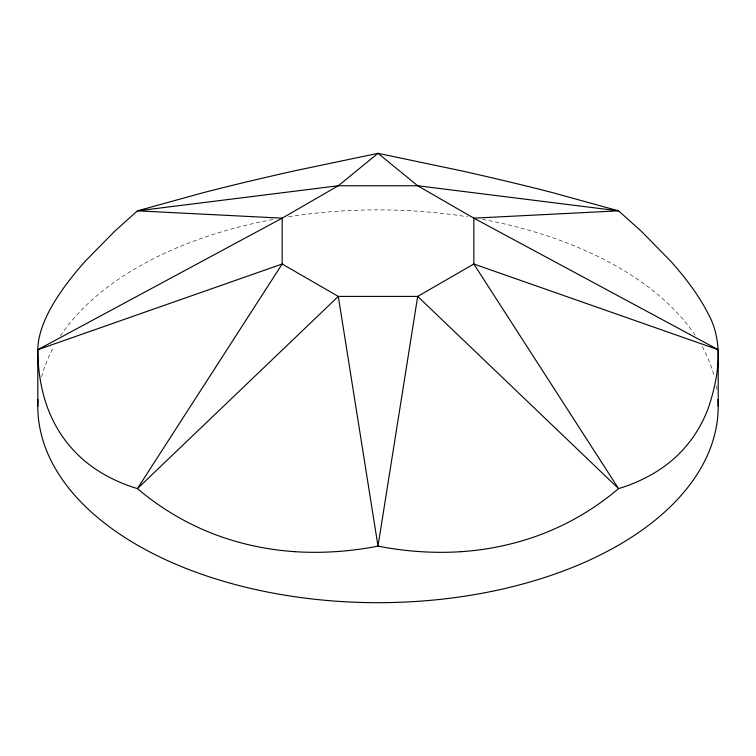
<?xml version="1.0" encoding="UTF-8"?>
<svg xmlns="http://www.w3.org/2000/svg" width="756" height="756" viewBox="0 0 756 756"><rect width="100%" height="100%" fill="white"/><g stroke="black" fill="none" stroke-linecap="round" stroke-linejoin="round"><path stroke-width="0.57" stroke-dasharray="3.78 2.83" d="M41.58 377.074A340.2 196.409 0 0 1 53.827 346.692M60.357 335.938A340.2 196.409 0 0 1 273.644 219.325M288.546 216.774A340.2 196.409 0 0 1 467.454 216.774M482.356 219.325A340.2 196.409 0 0 1 695.633 335.938M702.173 346.692A340.2 196.409 0 0 1 714.42 377.074M716.376 385.985A340.2 196.409 0 0 1 717.246 391.608"/><path stroke-width="1.13" d="M37.8 406.274L37.8 349.726C37.98 336.94 42.468 324.683 48.063 313.334A288.546 92.667 -31.4 0 1 86.061 260.366L114.846 231.1L137.441 210.848L203.336 192.657A288.546 24.561 -11.8 0 1 295.076 170.724L378 153.317L460.924 170.724A288.546 24.561 11.8 0 1 552.664 192.657L618.559 210.848L641.154 231.1L669.939 260.366A288.546 92.667 31.4 0 1 707.947 313.334C724.522 342.808 718.361 378.661 707.937 409.09A288.546 188.991 40.8 0 1 669.939 462.058C654.828 474.295 637.119 482.999 618.559 488.612C598.752 505.462 576.488 519.344 552.664 529.758A288.546 257.106 26.8 0 1 460.924 551.7M295.076 551.7A288.546 257.106 -26.8 0 1 203.326 529.767C179.512 519.344 157.248 505.462 137.441 488.612C118.881 482.999 101.162 474.295 86.061 462.058A288.546 188.991 -40.8 0 1 48.053 409.09C40.909 390.162 37.876 369.901 37.8 349.726L282.168 218.163L338.301 185.759L378 153.317L417.69 185.759L473.832 218.163L718.2 349.726L718.2 406.274M37.8 349.726L282.168 264.005L338.301 296.409L417.69 296.409L473.832 264.005L718.2 349.726M460.924 551.7C433.188 553.477 405.273 551.436 378 546.144C350.727 551.436 322.812 553.477 295.076 551.7M717.992 399.499A340.2 196.409 0 0 1 378 602.683A340.2 196.409 0 0 1 37.998 399.499M417.69 296.409L378 546.144L338.301 296.409L137.441 488.612L282.168 264.005L282.168 218.163L137.441 210.848L338.301 185.759L417.69 185.759L618.559 210.848L473.832 218.163L473.832 264.005L618.559 488.612L417.69 296.409"/></g></svg>
